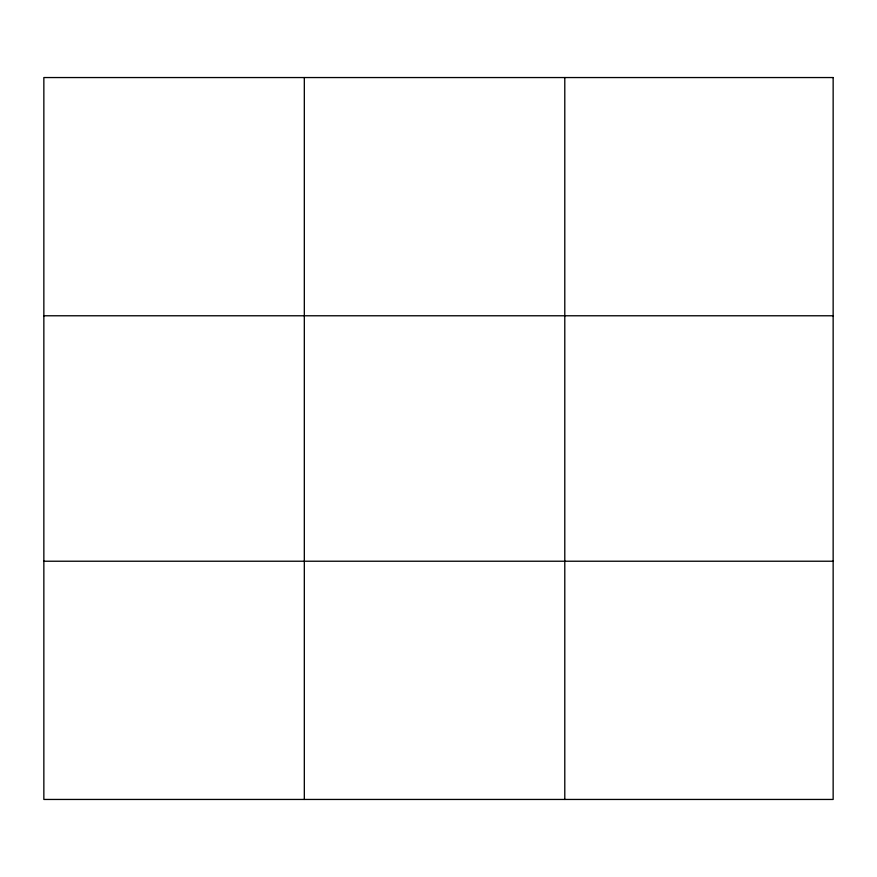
<?xml version="1.0" encoding="UTF-8"?>
<svg xmlns="http://www.w3.org/2000/svg" width="877" height="877" viewBox="0 0 877 877"><rect width="100%" height="100%" fill="white"/><g stroke="black" fill="none" stroke-linecap="round" stroke-linejoin="round"><path stroke-width="1.32" d="M304.319 799.451L304.319 77.549M564.788 799.451L564.788 77.549M43.85 315.775L833.15 315.775M43.85 561.225L833.15 561.225M833.15 77.549L833.15 799.451L43.85 799.451L43.85 77.549L833.15 77.549"/></g></svg>
